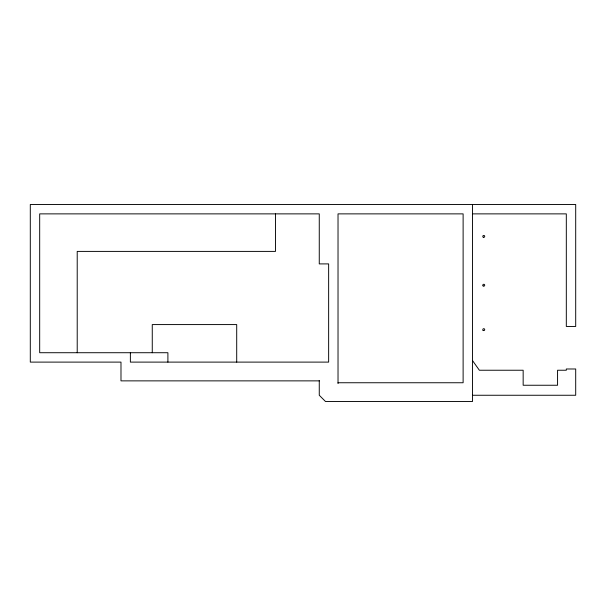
<?xml version="1.0" encoding="UTF-8"?>
<svg xmlns="http://www.w3.org/2000/svg" width="606" height="606" viewBox="0 0 606 606"><rect width="100%" height="100%" fill="white"/><g stroke="black" fill="none" stroke-linecap="round" stroke-linejoin="round"><path stroke-width="0.91" d="M472.498 213.873L566.315 213.873L566.315 326.452L575.7 326.452L575.7 204.487L30.3 204.487L30.3 362.108L120.988 362.108L120.988 380.871L319.264 380.871M338.027 382.75L463.12 382.75L463.12 213.873L338.027 213.873L338.027 383.598M472.498 395.256L575.7 395.256L575.7 368.986L566.315 368.986L566.315 370.236L557.565 370.236L557.565 385.249L523.16 385.249L523.16 370.236L479.361 370.236L472.498 360.54M472.498 204.487L472.498 401.513L325.513 401.513L319.264 395.256L319.264 380.523M275.48 213.873L275.48 251.399L77.212 251.399L77.212 352.722M236.704 362.108L236.704 324.581L152.265 324.581L152.265 352.722M167.9 362.108L167.9 352.722L39.685 352.722L39.685 213.873L319.264 213.873L319.264 263.905L328.641 263.905L328.641 362.108L130.373 362.108L130.373 352.722M483.08 330.323A0.954 0.954 0 0 0 484.679 329.891A0.954 0.954 0 0 0 483.512 328.717A0.954 0.954 0 0 0 483.08 330.323M483.08 285.896A0.954 0.954 0 0 0 484.679 285.464A0.954 0.954 0 0 0 483.512 284.297A0.954 0.954 0 0 0 483.08 285.896M483.277 237.219A0.954 0.954 0 0 0 484.717 236.385A0.954 0.954 0 0 0 483.277 235.56A0.954 0.954 0 0 0 483.277 237.219"/></g></svg>
